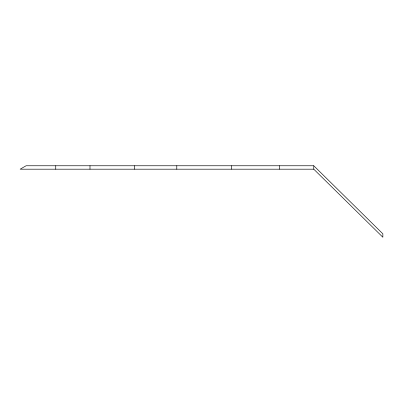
<?xml version="1.0" encoding="UTF-8"?>
<svg xmlns="http://www.w3.org/2000/svg" width="403" height="403" viewBox="0 0 403 403"><rect width="100%" height="100%" fill="white"/><g stroke="black" fill="none" stroke-linecap="round" stroke-linejoin="round"><path stroke-width="0.6" d="M313.776 165.764L26.084 165.764L20.15 169.189L313.776 169.189L382.85 237.236L382.85 233.811L313.776 165.764L313.776 169.189M279.526 165.764L279.526 169.189M231.584 165.764L231.584 169.189M176.786 165.764L176.786 169.189M134.511 165.764L134.511 169.189M89.99 165.764L89.99 169.189M55.74 165.764L55.74 169.189"/></g></svg>
